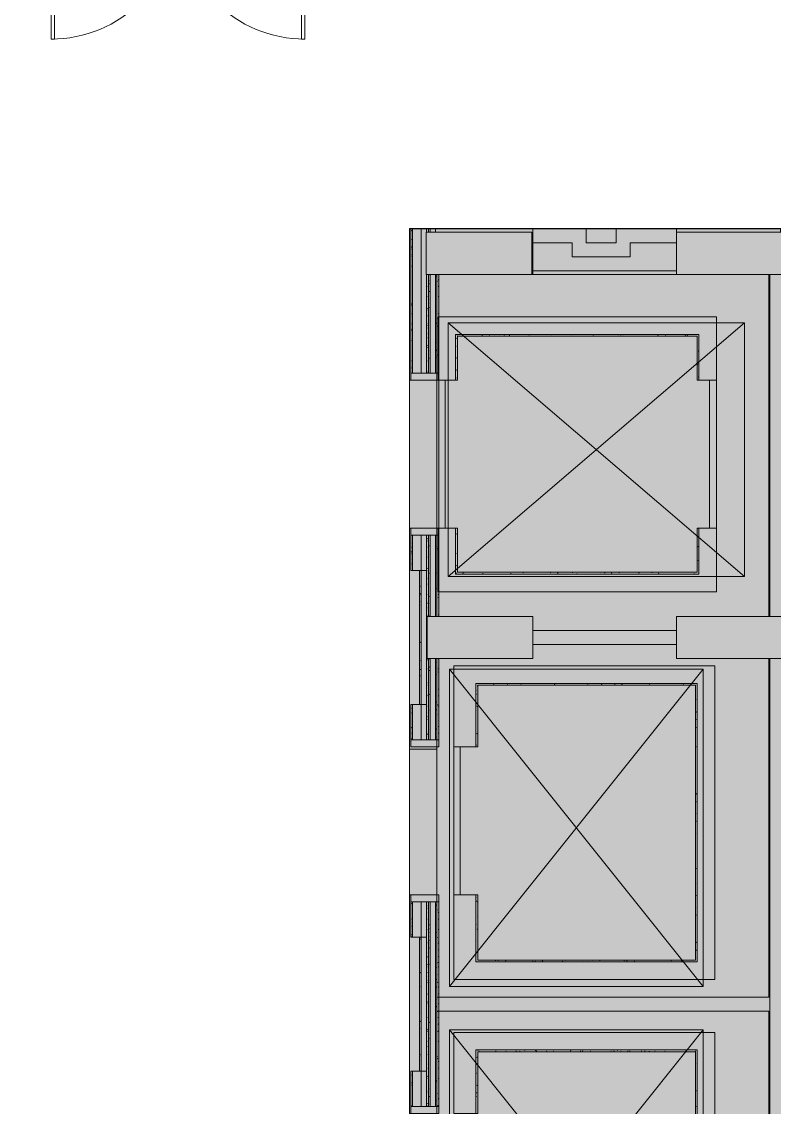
# Model space of a CAD drawing. Header units: inches. Extents: x 4757 to 6765, y 9919 to 10946.
# Drawn here: x 5616.1 to 5829.5, y 10120 to 10428 of the extents above; entities that cross this region are included whole.
import ezdxf

# ---------------------------------------------------------------- set-up
doc = ezdxf.new("R2010")
doc.units = ezdxf.units.IN
doc.header["$MEASUREMENT"] = 0
for name, color, linetype, lineweight in [('A-DETL', 90, 'Continuous', 9), ('A-DETL-GENF', 92, 'Continuous', 9), ('A-DETL-THIN', 151, 'Continuous', 9), ('A-DOOR', 31, 'Continuous', 13), ('A-FLOR-OTLN', 7, 'Continuous', 9), ('A-WALL-PATT', 111, 'Continuous', 13), ('I-WALL', 2, 'Continuous', 9), ('Propidex Polylines', 7, 'Continuous', 9), ('Rosslyn Plaza North_1777 North Kent St _W632_-09_dwg', 8, 'Continuous', 9), ('S-COLS', 7, 'Continuous', 9)]:
    doc.layers.add(name, color=color, linetype=linetype, lineweight=lineweight)

# ---------------------------------------------------------------- blocks, each defined once
blk = doc.blocks.new('Door - Glass Double - Full Rail - Long Pull-7114227-Level XX  POWER _ SIGNAL')
at = {"layer": 'A-DOOR', "lineweight": 20}
for p, q in [((-36, 37.26), (-35, 37.26)), ((-36, 1.75), (-36, 37.26)), ((-35, 37.26), (-35, 1.26)), ((35, 37.26), (35, 1.26)), ((36, 37.26), (35, 37.26)), ((36, 1.75), (36, 37.26)), ((-35, 1.26), (-36, 1.26)), ((35, 1.26), (36, 1.26))]:
    blk.add_line(p, q, dxfattribs=at)
at = {"layer": 'A-DOOR', "lineweight": 9}
for centre, start, end in [((-36, 1.26), 359.5, 90), ((36, 1.26), 90, 180.5)]:
    blk.add_arc(centre, 36, start, end, dxfattribs=at)
blk = doc.blocks.new('Rosslyn Plaza North_1777 North Kent St _W632_-09_dwg-6954577-Level XX  POWER _ SIGNAL')
at = {"lineweight": 9}
for p, q in [((5733.79, 10326.29), (5733.79, 10284.29)), ((5731.04, 10259.29), (5731.04, 10247.29)), ((5733.79, 10221.61), (5733.79, 10247.29))]:
    blk.add_line(p, q, dxfattribs=at)
at = {"lineweight": 9, "flags": 128}
for points in [[(5832.79, 10369.29), (5784.67, 10369.29), (5784.67, 10365.29), (5776.17, 10365.29), (5776.17, 10369.29), (5726.04, 10369.29), (5726.04, 10326.29), (5733.79, 10326.29), (5733.79, 10356.29), (5801.79, 10356.29), (5801.79, 10368.29), (5831.79, 10368.29), (5831.79, 10360.04), (5831.79, 10368.29), (5801.79, 10368.29), (5801.79, 10356.29), (5828.79, 10356.29)], [(5726.04, 10369.29), (5761.04, 10369.29), (5761.04, 10356.29)], [(5761.04, 10365.29), (5772.17, 10365.29), (5772.17, 10361.29), (5788.67, 10361.29), (5788.67, 10365.29), (5801.79, 10365.29), (5801.79, 10369.29), (5832.79, 10369.29), (5832.79, 10360.04)], [(5828.04, 10046.28), (5828.04, 10147.29), (5733.79, 10147.29), (5733.79, 10151.29), (5828.04, 10151.29), (5828.04, 10247.29), (5831.79, 10247.29), (5801.79, 10247.29), (5801.79, 10259.29), (5828.79, 10259.29), (5828.04, 10259.29), (5828.04, 10356.29), (5831.79, 10356.29), (5831.79, 10356.54)], [(5737.08, 10342.59), (5821.08, 10342.59), (5821.08, 10270.59), (5737.08, 10270.59), (5737.08, 10342.59), (5821.08, 10270.59), (5737.08, 10270.59), (5821.08, 10342.59)], [(5733.79, 10259.29), (5733.79, 10284.29), (5726.04, 10284.29), (5726.04, 10221.61), (5733.79, 10221.61), (5733.79, 10179.61)], [(5737.38, 10244.3), (5809.38, 10244.3), (5809.38, 10154.3), (5737.38, 10154.3), (5737.38, 10244.3), (5809.38, 10154.3), (5737.38, 10154.3), (5809.38, 10244.3)], [(5733.79, 10118.28), (5733.79, 10180.28), (5726.04, 10180.28), (5726.04, 10118.28), (5733.79, 10118.28), (5733.79, 10076.28), (5733.79, 10046.29)], [(5737.38, 10142), (5809.38, 10142), (5809.38, 10052), (5737.38, 10052), (5737.38, 10142), (5809.38, 10052), (5737.38, 10052), (5809.38, 10142)]]:
    blk.add_lwpolyline(points, dxfattribs=at)
for points in [[(5761.04, 10247.29), (5731.04, 10247.29), (5731.04, 10259.29), (5761.04, 10259.29)], [(5761.04, 10255.29), (5761.04, 10251.29), (5801.79, 10251.29), (5801.79, 10255.29)]]:
    blk.add_lwpolyline(points, close=True, dxfattribs=at)
at = {"layer": 'A-DETL', "color": 7}
for p, q in [((5736.17, 10326.29), (5736.17, 10284.29)), ((5811.17, 10326.29), (5811.17, 10284.29)), ((5813.17, 10284.29), (5813.17, 10326.29)), ((5738.67, 10180.28), (5738.67, 10222.28)), ((5740.42, 10222.28), (5740.42, 10180.28))]:
    blk.add_line(p, q, dxfattribs=at)
at = {"layer": 'A-DOOR', "color": 7, "lineweight": 9, "flags": 128}
for points in [[(5726.42, 10328.29), (5726.42, 10326.29), (5734.42, 10326.29), (5734.42, 10328.29)], [(5726.42, 10284.29), (5726.42, 10282.29), (5734.42, 10282.29), (5734.42, 10284.29)], [(5726.42, 10224.28), (5726.42, 10222.28), (5734.42, 10222.28), (5734.42, 10224.28)], [(5726.42, 10180.28), (5726.42, 10178.28), (5734.42, 10178.28), (5734.42, 10180.28)], [(5726.42, 10120.28), (5726.42, 10118.28), (5734.42, 10118.28), (5734.42, 10120.28)]]:
    blk.add_lwpolyline(points, close=True, dxfattribs=at)
at = {"layer": 'A-FLOR-OTLN'}
for p, q in [((5734.42, 10326.29), (5734.42, 10284.29)), ((5813.17, 10284.29), (5813.17, 10326.29)), ((5738.67, 10222.28), (5738.67, 10180.28))]:
    blk.add_line(p, q, dxfattribs=at)
at = {"layer": 'A-WALL-PATT', "color": 7, "lineweight": 9}
for p, q in [((5726.51, 10369.19), (5726.63, 10369.19)), ((5726.6, 10366.13), (5726.54, 10366.24)), ((5726.71, 10368.71), (5726.64, 10368.61)), ((5726.92, 10367.5), (5726.89, 10367.55)), ((5726.51, 10363.43), (5726.63, 10363.43)), ((5726.73, 10363.99), (5726.67, 10364.1)), ((5726.51, 10360.54), (5726.44, 10360.64)), ((5726.51, 10361.51), (5726.63, 10361.51)), ((5726.86, 10361.85), (5726.79, 10361.96)), ((5726.54, 10358.83), (5726.48, 10358.72)), ((5726.51, 10358.63), (5726.63, 10358.63)), ((5731.53, 10355.95), (5731.47, 10355.84)), ((5731.66, 10353.53), (5731.6, 10353.64)), ((5731.88, 10354.64), (5731.82, 10354.53)), ((5733.67, 10355.8), (5733.61, 10355.91)), ((5733.67, 10355.82), (5733.61, 10355.71)), ((5734.02, 10354.51), (5733.96, 10354.4)), ((5734.19, 10354.79), (5734.31, 10354.79)), ((5731.79, 10351.39), (5731.72, 10351.5)), ((5734.19, 10352.87), (5734.31, 10352.87)), ((5734.38, 10353.2), (5734.31, 10353.09)), ((5734.39, 10350.72), (5734.35, 10350.8)), ((5726.51, 10348.07), (5726.63, 10348.07)), ((5726.73, 10347.64), (5726.67, 10347.53)), ((5731.5, 10348.21), (5731.43, 10348.1)), ((5731.56, 10347.94), (5731.5, 10348.04)), ((5731.92, 10349.25), (5731.85, 10349.36)), ((5734.19, 10349.99), (5734.31, 10349.99)), ((5726.58, 10345.06), (5726.51, 10345.17)), ((5731.21, 10346.62), (5731.15, 10346.73)), ((5731.34, 10344.48), (5731.28, 10344.59)), ((5731.85, 10346.9), (5731.78, 10346.79)), ((5733.51, 10345.94), (5733.45, 10345.83)), ((5734.32, 10345.09), (5734.25, 10345.2)), ((5726.51, 10342.31), (5726.63, 10342.31)), ((5731.11, 10341.78), (5731.05, 10341.67)), ((5733.73, 10342.49), (5733.67, 10342.38)), ((5733.96, 10343.78), (5733.9, 10343.89)), ((5734.09, 10341.64), (5734.03, 10341.75)), ((5734.19, 10344.23), (5734.31, 10344.23)), ((5734.19, 10342.31), (5734.31, 10342.31)), ((5726.51, 10340.39), (5726.63, 10340.39)), ((5726.83, 10340.77), (5726.77, 10340.88)), ((5731.12, 10341.03), (5731.06, 10341.14)), ((5731.33, 10338.33), (5731.27, 10338.22)), ((5733.87, 10338.18), (5733.81, 10338.29)), ((5734.22, 10339.49), (5734.16, 10339.6)), ((5734.19, 10339.43), (5734.31, 10339.43)), ((5734.4, 10339.81), (5734.37, 10339.75)), ((5739.47, 10338.09), (5739.4, 10338.2)), ((5739.55, 10339.13), (5739.49, 10339.02)), ((5746.73, 10338.95), (5746.66, 10339.06)), ((5748.87, 10339.08), (5748.81, 10339.19)), ((5750.15, 10338.79), (5750.12, 10338.84)), ((5751.58, 10338.84), (5751.55, 10338.79)), ((5752.89, 10339.19), (5752.83, 10339.08)), ((5754.47, 10338.99), (5754.4, 10339.1)), ((5759.32, 10338.8), (5759.31, 10338.79)), ((5760.06, 10338.89), (5760, 10339)), ((5764.03, 10339.29), (5764.02, 10339.27)), ((5766.23, 10339.25), (5766.16, 10339.14)), ((5772.09, 10339.19), (5772.03, 10339.29)), ((5778.25, 10338.96), (5778.19, 10338.84)), ((5779.55, 10339.29), (5779.5, 10339.2)), ((5785.43, 10339.12), (5785.36, 10339.24)), ((5785.99, 10338.92), (5785.93, 10338.81)), ((5786.73, 10338.79), (5786.67, 10338.88)), ((5788.13, 10338.79), (5788.13, 10338.79)), ((5792.85, 10339.29), (5792.84, 10339.26)), ((5796.62, 10338.94), (5796.56, 10339.05)), ((5798.76, 10339.07), (5798.7, 10339.18)), ((5800.03, 10338.79), (5800.01, 10338.82)), ((5804.36, 10338.97), (5804.3, 10339.08)), ((5804.92, 10339.07), (5804.86, 10338.96)), ((5726.44, 10335.61), (5726.42, 10335.58)), ((5726.51, 10337.51), (5726.63, 10337.51)), ((5731.02, 10335.43), (5730.96, 10335.54)), ((5731.2, 10336.19), (5731.14, 10336.08)), ((5733.52, 10336.87), (5733.46, 10336.98)), ((5739.6, 10335.94), (5739.53, 10336.05)), ((5808.11, 10337.51), (5808.17, 10337.51)), ((5731.56, 10334.88), (5731.49, 10334.77)), ((5731.63, 10332.46), (5731.57, 10332.57)), ((5733.65, 10334.73), (5733.58, 10334.84)), ((5733.7, 10334.75), (5733.64, 10334.64)), ((5733.78, 10332.58), (5733.71, 10332.69)), ((5734.05, 10333.44), (5733.99, 10333.33)), ((5734.19, 10333.67), (5734.31, 10333.67)), ((5739.37, 10332.49), (5739.31, 10332.6)), ((5739.67, 10333.9), (5739.66, 10333.91)), ((5808.07, 10334.46), (5808.01, 10334.57)), ((5808.11, 10333.67), (5808.17, 10333.67)), ((5726.51, 10331.75), (5726.63, 10331.75)), ((5726.51, 10329.83), (5726.63, 10329.83)), ((5733.42, 10331.27), (5733.42, 10331.28)), ((5734.19, 10331.75), (5734.31, 10331.75)), ((5734.27, 10329.98), (5734.21, 10329.87)), ((5734.38, 10329.61), (5734.32, 10329.72)), ((5739.39, 10329.25), (5739.33, 10329.13)), ((5807.86, 10330.73), (5807.8, 10330.62)), ((5808.11, 10329.83), (5808.17, 10329.83)), ((5731.17, 10328.45), (5731.11, 10328.34)), ((5734.19, 10328.87), (5734.31, 10328.87)), ((5739.26, 10327.1), (5739.2, 10326.99)), ((5739.28, 10326.89), (5739.22, 10327)), ((5808.09, 10327.27), (5808.02, 10327.16)), ((5808.11, 10326.95), (5808.17, 10326.95)), ((5739.66, 10283.64), (5739.6, 10283.53)), ((5807.7, 10283.26), (5807.67, 10283.32)), ((5726.55, 10280.12), (5726.49, 10280.01)), ((5731.27, 10281.25), (5731.2, 10281.36)), ((5731.31, 10280.7), (5731.25, 10280.59)), ((5733.46, 10280.57), (5733.42, 10280.5)), ((5734.19, 10280.87), (5734.31, 10280.87)), ((5739.36, 10282.6), (5739.29, 10282.71)), ((5808.11, 10280.87), (5808.17, 10280.87)), ((5726.51, 10278.95), (5726.63, 10278.95)), ((5726.51, 10277.03), (5726.63, 10277.03)), ((5726.76, 10277.54), (5726.69, 10277.65)), ((5731.52, 10276.97), (5731.46, 10277.08)), ((5731.67, 10279.39), (5731.6, 10279.28)), ((5733.81, 10279.26), (5733.75, 10279.15)), ((5734.02, 10278.41), (5733.95, 10278.52)), ((5734.16, 10277.95), (5734.1, 10277.84)), ((5734.19, 10278.95), (5734.31, 10278.95)), ((5739.28, 10277.21), (5739.21, 10277.1)), ((5807.96, 10278.97), (5807.9, 10279.08)), ((5808.11, 10277.03), (5808.17, 10277.03)), ((5726.51, 10274.15), (5726.63, 10274.15)), ((5726.89, 10275.4), (5726.82, 10275.51)), ((5734.19, 10276.07), (5734.31, 10276.07)), ((5734.27, 10274.12), (5734.21, 10274.23)), ((5734.38, 10274.49), (5734.32, 10274.38)), ((5739.5, 10273.76), (5739.44, 10273.65)), ((5807.97, 10275.24), (5807.91, 10275.13)), ((5808.11, 10274.15), (5808.17, 10274.15)), ((5726.51, 10272.38), (5726.46, 10272.29)), ((5731.28, 10272.96), (5731.22, 10272.85)), ((5731.63, 10271.65), (5731.57, 10271.54)), ((5733.57, 10271.5), (5733.51, 10271.61)), ((5739.37, 10271.61), (5739.31, 10271.5)), ((5739.52, 10272.72), (5739.46, 10272.83)), ((5741.31, 10271.53), (5741.25, 10271.64)), ((5741.51, 10271.48), (5741.45, 10271.37)), ((5746.91, 10271.44), (5746.84, 10271.55)), ((5750.32, 10271.29), (5750.3, 10271.33)), ((5754.85, 10271.54), (5754.79, 10271.43)), ((5756.1, 10271.79), (5756.1, 10271.79)), ((5758.3, 10271.77), (5758.24, 10271.66)), ((5758.93, 10271.73), (5758.9, 10271.79)), ((5766.04, 10271.73), (5765.98, 10271.62)), ((5768.19, 10271.6), (5768.12, 10271.49)), ((5772.27, 10271.67), (5772.21, 10271.78)), ((5773.58, 10271.32), (5773.52, 10271.43)), ((5780.21, 10271.31), (5780.2, 10271.29)), ((5781.52, 10271.66), (5781.46, 10271.55)), ((5783.46, 10271.48), (5783.4, 10271.59)), ((5784.92, 10271.79), (5784.91, 10271.78)), ((5785.61, 10271.61), (5785.54, 10271.72)), ((5786.9, 10271.29), (5786.85, 10271.37)), ((5791.2, 10271.52), (5791.14, 10271.63)), ((5792.68, 10271.79), (5792.65, 10271.74)), ((5794.86, 10271.72), (5794.8, 10271.61)), ((5796.8, 10271.42), (5796.74, 10271.53)), ((5800.2, 10271.29), (5800.19, 10271.31)), ((5806.89, 10271.43), (5806.82, 10271.32)), ((5808.17, 10271.73), (5808.13, 10271.67)), ((5729.06, 10267.79), (5729, 10267.9)), ((5729.42, 10269.1), (5729.35, 10269.21)), ((5729.39, 10270.31), (5729.42, 10270.31)), ((5731.08, 10270.06), (5731.01, 10270.17)), ((5731.92, 10270.23), (5731.92, 10270.23)), ((5733.83, 10267.21), (5733.77, 10267.32)), ((5734.19, 10270.31), (5734.31, 10270.31)), ((5734.19, 10268.39), (5734.31, 10268.39)), ((5729.1, 10265.35), (5729.04, 10265.24)), ((5729.19, 10265.64), (5729.13, 10265.75)), ((5729.39, 10266.47), (5729.42, 10266.47)), ((5731.81, 10264.94), (5731.75, 10265.05)), ((5733.52, 10267.23), (5733.45, 10267.12)), ((5734.22, 10264.61), (5734.16, 10264.5)), ((5734.19, 10265.51), (5734.31, 10265.51)), ((5728.97, 10262.19), (5728.92, 10262.28)), ((5729.32, 10263.5), (5729.26, 10263.61)), ((5729.42, 10263.98), (5729.39, 10263.93)), ((5729.39, 10262.63), (5729.42, 10262.63)), ((5731.12, 10263.08), (5731.05, 10262.97)), ((5731.92, 10262.84), (5731.88, 10262.91)), ((5729.39, 10259.75), (5729.42, 10259.75)), ((5730.99, 10260.93), (5730.92, 10260.82)), ((5731.34, 10259.62), (5731.28, 10259.51)), ((5731.72, 10259.34), (5731.66, 10259.45)), ((5733.48, 10259.49), (5733.42, 10259.39)), ((5734.19, 10259.75), (5734.31, 10259.75)), ((5728.94, 10255.46), (5728.92, 10255.43)), ((5729.39, 10255.91), (5729.42, 10255.91)), ((5729.16, 10252.01), (5729.1, 10251.9)), ((5729.39, 10252.07), (5729.42, 10252.07)), ((5730.95, 10253.19), (5730.92, 10253.13)), ((5729.39, 10249.19), (5729.42, 10249.19)), ((5730.92, 10251.12), (5730.92, 10251.13)), ((5731.04, 10249), (5730.99, 10249.09)), ((5729.04, 10246.71), (5728.97, 10246.82)), ((5731.18, 10246.84), (5731.12, 10246.95)), ((5731.88, 10247.12), (5731.82, 10247.01)), ((5733.8, 10246.14), (5733.74, 10246.25)), ((5734.19, 10247.27), (5734.31, 10247.27)), ((5729.13, 10244.27), (5729.06, 10244.16)), ((5729.39, 10245.35), (5729.42, 10245.35)), ((5729.42, 10242.86), (5729.42, 10242.85)), ((5731.75, 10244.97), (5731.69, 10244.86)), ((5731.79, 10243.87), (5731.73, 10243.98)), ((5733.58, 10242.68), (5733.52, 10242.79)), ((5733.89, 10244.85), (5733.83, 10244.74)), ((5733.93, 10243.99), (5733.87, 10244.1)), ((5734.25, 10243.53), (5734.18, 10243.42)), ((5734.19, 10244.39), (5734.31, 10244.39)), ((5729.3, 10242.42), (5729.23, 10242.54)), ((5729.39, 10241.51), (5729.42, 10241.51)), ((5731.01, 10239.86), (5730.95, 10239.75)), ((5745.38, 10239.52), (5745.32, 10239.63)), ((5749.95, 10240.01), (5749.88, 10239.9)), ((5751.21, 10240.28), (5751.19, 10240.25)), ((5753.95, 10240.03), (5753.89, 10240.14)), ((5757.69, 10239.98), (5757.62, 10239.87)), ((5759.83, 10239.85), (5759.79, 10239.78)), ((5763.84, 10240.2), (5763.79, 10240.28)), ((5767.29, 10239.97), (5767.23, 10240.08)), ((5767.57, 10239.81), (5767.55, 10239.78)), ((5771.58, 10240.23), (5771.55, 10240.28)), ((5776.62, 10240.13), (5776.56, 10240.02)), ((5777.17, 10240.14), (5777.11, 10240.25)), ((5778.48, 10239.79), (5778.42, 10239.9)), ((5780.63, 10239.92), (5780.56, 10240.03)), ((5784.36, 10240.1), (5784.3, 10239.99)), ((5786.22, 10239.82), (5786.16, 10239.93)), ((5786.5, 10239.97), (5786.44, 10239.86)), ((5791.79, 10239.78), (5791.76, 10239.84)), ((5794.24, 10239.93), (5794.18, 10239.82)), ((5796.39, 10239.8), (5796.37, 10239.78)), ((5803.29, 10240.25), (5803.23, 10240.14)), ((5803.85, 10240.02), (5803.78, 10240.13)), ((5729.39, 10238.63), (5729.42, 10238.63)), ((5731.34, 10236.96), (5731.28, 10237.07)), ((5731.72, 10237.23), (5731.65, 10237.12)), ((5733.49, 10237.09), (5733.42, 10237.2)), ((5733.51, 10238.42), (5733.44, 10238.31)), ((5734.19, 10238.63), (5734.31, 10238.63)), ((5734.19, 10236.71), (5734.31, 10236.71)), ((5745.03, 10238.21), (5744.97, 10238.32)), ((5745.05, 10237.29), (5744.99, 10237.18)), ((5729.39, 10234.79), (5729.42, 10234.79)), ((5733.73, 10234.96), (5733.67, 10234.85)), ((5734.1, 10234.11), (5734.03, 10234.22)), ((5734.19, 10233.83), (5734.31, 10233.83)), ((5744.92, 10235.15), (5744.92, 10235.14)), ((5745.28, 10233.84), (5745.21, 10233.73)), ((5807.17, 10235.75), (5807.27, 10235.75)), ((5807.17, 10233.83), (5807.27, 10233.83)), ((5807.32, 10235.71), (5807.26, 10235.6)), ((5726.51, 10231.91), (5726.63, 10231.91)), ((5726.84, 10233.25), (5726.77, 10233.36)), ((5726.92, 10231.18), (5726.9, 10231.21)), ((5730.98, 10232.12), (5730.92, 10232.01)), ((5731.33, 10230.81), (5731.27, 10230.7)), ((5731.6, 10232.67), (5731.54, 10232.78)), ((5733.6, 10232.82), (5733.54, 10232.71)), ((5733.95, 10231.51), (5733.89, 10231.4)), ((5744.94, 10232.61), (5744.92, 10232.65)), ((5807.17, 10230.95), (5807.27, 10230.95)), ((5807.34, 10232.06), (5807.27, 10232.17)), ((5807.54, 10232.25), (5807.48, 10232.14)), ((5726.44, 10228.09), (5726.42, 10228.06)), ((5726.74, 10227.65), (5726.68, 10227.76)), ((5731.55, 10227.35), (5731.49, 10227.24)), ((5733.65, 10227.2), (5733.59, 10227.31)), ((5734.19, 10228.07), (5734.31, 10228.07)), ((5734.35, 10229.83), (5734.29, 10229.94)), ((5807.42, 10230.11), (5807.35, 10230)), ((5807.59, 10227.77), (5807.53, 10227.88)), ((5726.47, 10224.28), (5726.46, 10224.3)), ((5726.51, 10226.15), (5726.63, 10226.15)), ((5726.66, 10224.63), (5726.6, 10224.53)), ((5731.16, 10225.76), (5731.09, 10225.87)), ((5733.57, 10225.08), (5733.5, 10224.97)), ((5734.19, 10226.15), (5734.31, 10226.15)), ((5745.24, 10226.1), (5745.18, 10225.99)), ((5807.17, 10225.19), (5807.27, 10225.19)), ((5745.1, 10222.73), (5745.04, 10222.84)), ((5807.17, 10223.27), (5807.27, 10223.27)), ((5807.38, 10222.37), (5807.32, 10222.26)), ((5807.17, 10220.39), (5807.27, 10220.39)), ((5807.17, 10214.63), (5807.27, 10214.63)), ((5807.17, 10212.71), (5807.27, 10212.71)), ((5807.22, 10212.49), (5807.17, 10212.4)), ((5807.17, 10209.83), (5807.27, 10209.83)), ((5807.44, 10209.03), (5807.38, 10208.92)), ((5807.44, 10208.84), (5807.38, 10208.95)), ((5807.57, 10206.69), (5807.5, 10206.8)), ((5807.17, 10204.07), (5807.27, 10204.07)), ((5807.34, 10203.24), (5807.28, 10203.35)), ((5807.67, 10204.6), (5807.63, 10204.66)), ((5807.17, 10202.15), (5807.27, 10202.15)), ((5807.41, 10201.29), (5807.34, 10201.18)), ((5807.17, 10199.27), (5807.27, 10199.27)), ((5807.25, 10197.64), (5807.19, 10197.75)), ((5807.17, 10193.51), (5807.27, 10193.51)), ((5807.17, 10191.59), (5807.27, 10191.59)), ((5807.17, 10188.71), (5807.27, 10188.71)), ((5807.41, 10187.76), (5807.35, 10187.87)), ((5807.17, 10182.95), (5807.27, 10182.95)), ((5807.67, 10183.48), (5807.61, 10183.58)), ((5745.03, 10179.66), (5744.97, 10179.55)), ((5745.18, 10178.43), (5745.12, 10178.54)), ((5745.39, 10178.35), (5745.32, 10178.24)), ((5807.17, 10181.03), (5807.27, 10181.03)), ((5807.17, 10178.15), (5807.27, 10178.15)), ((5807.43, 10180.22), (5807.37, 10180.11)), ((5726.73, 10177.76), (5726.66, 10177.87)), ((5731.09, 10176.63), (5731.03, 10176.52)), ((5731.92, 10176.44), (5731.91, 10176.46)), ((5733.71, 10177.33), (5733.65, 10177.22)), ((5734.06, 10176.02), (5734, 10175.91)), ((5734.19, 10175.27), (5734.31, 10175.27)), ((5807.23, 10176.57), (5807.17, 10176.67)), ((5807.65, 10176.76), (5807.59, 10176.65)), ((5726.55, 10172.6), (5726.48, 10172.49)), ((5726.51, 10173.35), (5726.63, 10173.35)), ((5731.66, 10171.86), (5731.6, 10171.75)), ((5734.19, 10173.35), (5734.31, 10173.35)), ((5745, 10171.92), (5744.94, 10171.81)), ((5745.42, 10174.18), (5745.37, 10174.26)), ((5807.17, 10172.39), (5807.27, 10172.39)), ((5807.53, 10174.62), (5807.46, 10174.51)), ((5726.51, 10171.43), (5726.63, 10171.43)), ((5726.77, 10169.15), (5726.71, 10169.04)), ((5731.53, 10169.44), (5731.46, 10169.55)), ((5731.53, 10169.72), (5731.47, 10169.61)), ((5731.88, 10170.75), (5731.81, 10170.86)), ((5733.54, 10171.71), (5733.48, 10171.82)), ((5733.68, 10169.59), (5733.61, 10169.48)), ((5734.19, 10170.47), (5734.31, 10170.47)), ((5745.35, 10170.61), (5745.29, 10170.5)), ((5807.17, 10170.47), (5807.27, 10170.47)), ((5726.51, 10168.55), (5726.63, 10168.55)), ((5729.03, 10168), (5728.97, 10168.11)), ((5729.26, 10167.71), (5729.2, 10167.6)), ((5729.39, 10167.59), (5729.42, 10167.59)), ((5731.65, 10167.3), (5731.59, 10167.41)), ((5731.89, 10168.41), (5731.82, 10168.3)), ((5734.03, 10168.28), (5733.97, 10168.17)), ((5734.28, 10166.6), (5734.21, 10166.71)), ((5734.38, 10166.97), (5734.32, 10166.86)), ((5744.99, 10167.24), (5744.93, 10167.35)), ((5807.17, 10167.59), (5807.27, 10167.59)), ((5807.49, 10166.88), (5807.43, 10166.77)), ((5729.39, 10164.71), (5729.42, 10164.71)), ((5731.08, 10162.53), (5731.02, 10162.64)), ((5731.78, 10165.16), (5731.72, 10165.27)), ((5734.19, 10164.71), (5734.31, 10164.71)), ((5734.19, 10162.79), (5734.31, 10162.79)), ((5734.41, 10164.45), (5734.34, 10164.56)), ((5807.52, 10164.54), (5807.45, 10164.65)), ((5729.36, 10162.11), (5729.29, 10162)), ((5729.39, 10160.87), (5729.42, 10160.87)), ((5731.21, 10160.39), (5731.15, 10160.5)), ((5731.5, 10161.98), (5731.44, 10161.87)), ((5731.85, 10160.67), (5731.79, 10160.56)), ((5733.51, 10159.71), (5733.45, 10159.6)), ((5733.83, 10159.69), (5733.77, 10159.8)), ((5734.18, 10161), (5734.12, 10161.11)), ((5734.19, 10159.91), (5734.31, 10159.91)), ((5734.42, 10161.28), (5734.41, 10161.26)), ((5747.04, 10161.77), (5747.03, 10161.78)), ((5749.95, 10161.3), (5749.94, 10161.28)), ((5750.49, 10161.55), (5750.43, 10161.66)), ((5751.27, 10161.65), (5751.2, 10161.54)), ((5751.75, 10161.28), (5751.74, 10161.31)), ((5753.41, 10161.53), (5753.34, 10161.42)), ((5760.38, 10161.71), (5760.33, 10161.78)), ((5761.15, 10161.49), (5761.08, 10161.38)), ((5761.69, 10161.36), (5761.62, 10161.47)), ((5763.29, 10161.36), (5763.25, 10161.28)), ((5763.83, 10161.49), (5763.77, 10161.6)), ((5769.43, 10161.4), (5769.36, 10161.5)), ((5770.19, 10161.78), (5770.14, 10161.7)), ((5775.02, 10161.3), (5774.96, 10161.41)), ((5776.63, 10161.42), (5776.56, 10161.31)), ((5777.94, 10161.77), (5777.88, 10161.66)), ((5780.08, 10161.64), (5780.02, 10161.54)), ((5787.05, 10161.59), (5786.99, 10161.7)), ((5787.82, 10161.61), (5787.76, 10161.5)), ((5789.96, 10161.48), (5789.9, 10161.37)), ((5796.93, 10161.76), (5796.92, 10161.78)), ((5800.39, 10161.53), (5800.32, 10161.64)), ((5801.64, 10161.28), (5801.63, 10161.29)), ((5803.3, 10161.54), (5803.24, 10161.43)), ((5804.55, 10161.78), (5804.55, 10161.78)), ((5806.75, 10161.76), (5806.69, 10161.65)), ((5807.17, 10161.83), (5807.27, 10161.83)), ((5807.65, 10162.4), (5807.58, 10162.51)), ((5729.19, 10158.12), (5729.13, 10158.23)), ((5729.39, 10157.03), (5729.42, 10157.03)), ((5730.99, 10156.94), (5730.92, 10157.05)), ((5731.34, 10158.25), (5731.27, 10158.36)), ((5733.96, 10157.55), (5733.9, 10157.66)), ((5729.32, 10154.37), (5729.26, 10154.26)), ((5729.39, 10154.15), (5729.42, 10154.15)), ((5729.42, 10153.89), (5729.39, 10153.94)), ((5731.11, 10155.55), (5731.05, 10155.44)), ((5731.92, 10155.32), (5731.88, 10155.38)), ((5733.74, 10156.25), (5733.67, 10156.14)), ((5733.74, 10154.09), (5733.67, 10154.2)), ((5734.09, 10155.4), (5734.03, 10155.51)), ((5734.19, 10154.15), (5734.31, 10154.15)), ((5734.42, 10153.6), (5734.38, 10153.52)), ((5729.39, 10150.31), (5729.42, 10150.31)), ((5731.34, 10152.1), (5731.27, 10151.99)), ((5733.51, 10150.64), (5733.45, 10150.75)), ((5734.19, 10152.23), (5734.31, 10152.23)), ((5728.94, 10147.94), (5728.92, 10147.91)), ((5731.21, 10149.96), (5731.15, 10149.84)), ((5731.5, 10148.37), (5731.44, 10148.48)), ((5731.56, 10148.64), (5731.5, 10148.53)), ((5733.64, 10148.5), (5733.58, 10148.6)), ((5733.7, 10148.51), (5733.64, 10148.41)), ((5734.19, 10149.35), (5734.31, 10149.35)), ((5729.01, 10146.93), (5728.94, 10147.04)), ((5729.16, 10144.49), (5729.1, 10144.38)), ((5729.39, 10146.47), (5729.42, 10146.47)), ((5731.76, 10144.08), (5731.69, 10144.19)), ((5734.05, 10147.2), (5733.99, 10147.09)), ((5734.25, 10145.52), (5734.19, 10145.63)), ((5729.03, 10142.34), (5728.97, 10142.23)), ((5729.39, 10143.59), (5729.42, 10143.59)), ((5731.05, 10141.46), (5730.99, 10141.57)), ((5731.17, 10142.22), (5731.11, 10142.11)), ((5734.15, 10141.61), (5734.08, 10141.5)), ((5734.19, 10143.59), (5734.31, 10143.59)), ((5734.19, 10141.67), (5734.31, 10141.67)), ((5734.28, 10143.75), (5734.21, 10143.64)), ((5729.38, 10141.03), (5729.32, 10140.92)), ((5729.39, 10139.75), (5729.42, 10139.75)), ((5731.53, 10140.9), (5731.46, 10140.79)), ((5731.88, 10139.59), (5731.81, 10139.48)), ((5733.81, 10138.61), (5733.74, 10138.72)), ((5734.19, 10138.79), (5734.31, 10138.79)), ((5729.3, 10134.9), (5729.23, 10135.01)), ((5729.39, 10135.91), (5729.42, 10135.91)), ((5731.31, 10137.17), (5731.25, 10137.28)), ((5745.44, 10136.2), (5745.37, 10136.09)), ((5745.71, 10135.91), (5745.83, 10135.91)), ((5749.85, 10135.78), (5749.83, 10135.82)), ((5750.51, 10135.91), (5750.63, 10135.91)), ((5753.39, 10135.91), (5753.51, 10135.91)), ((5756.27, 10135.91), (5756.4, 10135.91)), ((5757.46, 10135.91), (5757.4, 10135.8)), ((5758.77, 10136.26), (5758.71, 10136.15)), ((5761.92, 10136), (5761.86, 10136.11)), ((5762.03, 10135.91), (5762.15, 10135.91)), ((5764.91, 10135.91), (5765.03, 10135.91)), ((5765.2, 10135.87), (5765.15, 10135.78)), ((5766.83, 10135.91), (5766.95, 10135.91)), ((5771.63, 10135.91), (5771.75, 10135.91)), ((5771.8, 10136.16), (5771.74, 10136.27)), ((5772.09, 10136.28), (5772.05, 10136.21)), ((5774.51, 10135.91), (5774.63, 10135.91)), ((5775.26, 10135.94), (5775.19, 10136.05)), ((5777.39, 10135.91), (5777.51, 10135.91)), ((5779.54, 10136.2), (5779.49, 10136.28)), ((5783.15, 10135.91), (5783.27, 10135.91)), ((5784.13, 10136.03), (5784.07, 10135.92)), ((5785.14, 10136.1), (5785.08, 10136.21)), ((5785.39, 10136.28), (5785.38, 10136.27)), ((5786.03, 10135.91), (5786.15, 10135.91)), ((5786.43, 10135.78), (5786.39, 10135.86)), ((5787.95, 10135.91), (5788.07, 10135.91)), ((5788.59, 10135.88), (5788.53, 10135.99)), ((5791.87, 10135.99), (5791.81, 10135.88)), ((5792.75, 10135.91), (5792.88, 10135.91)), ((5794.02, 10135.86), (5793.97, 10135.78)), ((5794.19, 10135.79), (5794.13, 10135.9)), ((5795.63, 10135.91), (5795.75, 10135.91)), ((5798.51, 10135.91), (5798.63, 10135.91)), ((5799.74, 10135.78), (5799.72, 10135.8)), ((5801.76, 10135.83), (5801.73, 10135.78)), ((5804.27, 10135.91), (5804.4, 10135.91)), ((5807.15, 10135.91), (5807.27, 10135.91)), ((5729, 10134.6), (5728.93, 10134.49)), ((5729.35, 10133.29), (5729.28, 10133.18)), ((5729.42, 10132.77), (5729.36, 10132.87)), ((5729.39, 10133.03), (5729.42, 10133.03)), ((5731.01, 10132.33), (5730.95, 10132.22)), ((5731.92, 10133.91), (5731.91, 10133.89)), ((5734.06, 10134.33), (5734, 10134.44)), ((5734.11, 10133.87), (5734.05, 10133.76)), ((5734.19, 10133.03), (5734.31, 10133.03)), ((5734.42, 10132.48), (5734.4, 10132.45)), ((5745.26, 10134.14), (5745.19, 10134.25)), ((5807.23, 10133.78), (5807.17, 10133.68)), ((5807.3, 10132.27), (5807.24, 10132.38)), ((5726.51, 10129.19), (5726.63, 10129.19)), ((5731.23, 10128.88), (5731.17, 10128.77)), ((5734.19, 10131.11), (5734.31, 10131.11)), ((5745.05, 10129.77), (5744.99, 10129.66)), ((5807.17, 10130.15), (5807.27, 10130.15)), ((5726.51, 10126.31), (5726.63, 10126.31)), ((5726.82, 10126.99), (5726.76, 10126.88)), ((5731.92, 10126.22), (5731.87, 10126.15)), ((5731.92, 10126.52), (5731.89, 10126.57)), ((5733.62, 10127.42), (5733.55, 10127.53)), ((5733.73, 10127.44), (5733.66, 10127.33)), ((5734.19, 10128.23), (5734.31, 10128.23)), ((5745.27, 10126.32), (5745.21, 10126.21)), ((5807.17, 10128.23), (5807.27, 10128.23)), ((5807.19, 10126.04), (5807.17, 10126)), ((5726.92, 10123.66), (5726.9, 10123.69)), ((5731.6, 10125.15), (5731.54, 10125.26)), ((5731.73, 10123), (5731.67, 10123.11)), ((5733.95, 10123.98), (5733.89, 10123.88)), ((5745.07, 10122.94), (5745.01, 10123.05)), ((5745.14, 10124.17), (5745.08, 10124.06)), ((5807.17, 10125.35), (5807.27, 10125.35)), ((5807.54, 10124.73), (5807.48, 10124.62)), ((5726.43, 10120.56), (5726.42, 10120.54)), ((5726.51, 10120.55), (5726.63, 10120.55)), ((5731.2, 10121.14), (5731.14, 10121.03)), ((5731.86, 10120.86), (5731.8, 10120.97)), ((5733.82, 10121.84), (5733.76, 10121.73)), ((5734.17, 10120.53), (5734.11, 10120.42)), ((5734.19, 10122.47), (5734.31, 10122.47)), ((5734.19, 10120.55), (5734.31, 10120.55)), ((5734.35, 10122.3), (5734.29, 10122.41)), ((5807.6, 10120.25), (5807.53, 10120.36))]:
    blk.add_line(p, q, dxfattribs=at)
at = {"layer": 'A-WALL-PATT', "color": 7, "lineweight": 9, "flags": 128}
for points in [[(5731.31, 10352.87), (5731.42, 10352.87), (5731.44, 10352.87)], [(5731.31, 10349.99), (5731.42, 10349.99), (5731.44, 10349.99)], [(5731.31, 10346.15), (5731.42, 10346.15), (5731.44, 10346.15)], [(5731.31, 10342.31), (5731.42, 10342.31), (5731.44, 10342.31)], [(5731.47, 10342.34), (5731.42, 10342.43), (5731.41, 10342.45)], [(5731.31, 10339.43), (5731.42, 10339.43), (5731.44, 10339.43)], [(5731.31, 10335.59), (5731.42, 10335.59), (5731.44, 10335.59)], [(5731.31, 10331.75), (5731.42, 10331.75), (5731.44, 10331.75)], [(5731.31, 10328.87), (5731.42, 10328.87), (5731.44, 10328.87)], [(5731.31, 10278.95), (5731.42, 10278.95), (5731.44, 10278.95)], [(5731.31, 10276.07), (5731.42, 10276.07), (5731.44, 10276.07)], [(5731.31, 10272.23), (5731.42, 10272.23), (5731.44, 10272.23)], [(5734.25, 10272.35), (5734.22, 10272.29), (5734.19, 10272.24)], [(5731.31, 10268.39), (5731.42, 10268.39), (5731.44, 10268.39)], [(5731.31, 10265.51), (5731.42, 10265.51), (5731.44, 10265.51)], [(5731.31, 10261.67), (5731.42, 10261.67), (5731.44, 10261.67)], [(5731.31, 10247.27), (5731.42, 10247.27), (5731.44, 10247.27)], [(5731.31, 10244.39), (5731.42, 10244.39), (5731.44, 10244.39)], [(5731.31, 10240.55), (5731.42, 10240.55), (5731.44, 10240.55)], [(5731.31, 10236.71), (5731.42, 10236.71), (5731.44, 10236.71)], [(5731.31, 10233.83), (5731.42, 10233.83), (5731.44, 10233.83)], [(5731.31, 10229.99), (5731.42, 10229.99), (5731.44, 10229.99)], [(5731.31, 10226.15), (5731.42, 10226.15), (5731.44, 10226.15)], [(5731.42, 10225.21), (5731.42, 10225.2), (5731.36, 10225.1)], [(5731.31, 10177.19), (5731.42, 10177.19), (5731.44, 10177.19)], [(5731.44, 10175.32), (5731.42, 10175.28), (5731.38, 10175.21)], [(5731.31, 10173.35), (5731.42, 10173.35), (5731.44, 10173.35)], [(5731.31, 10170.47), (5731.42, 10170.47), (5731.44, 10170.47)], [(5731.31, 10166.63), (5731.42, 10166.63), (5731.44, 10166.63)], [(5731.31, 10162.79), (5731.42, 10162.79), (5731.44, 10162.79)], [(5731.43, 10163.85), (5731.42, 10163.87), (5731.37, 10163.96)], [(5731.31, 10159.91), (5731.42, 10159.91), (5731.44, 10159.91)], [(5731.31, 10156.07), (5731.42, 10156.07), (5731.44, 10156.07)], [(5731.31, 10152.23), (5731.42, 10152.23), (5731.44, 10152.23)], [(5731.31, 10149.35), (5731.42, 10149.35), (5731.44, 10149.35)], [(5731.31, 10145.51), (5731.42, 10145.51), (5731.44, 10145.51)], [(5731.31, 10141.67), (5731.42, 10141.67), (5731.44, 10141.67)], [(5731.31, 10138.79), (5731.42, 10138.79), (5731.44, 10138.79)], [(5731.31, 10134.95), (5731.42, 10134.95), (5731.44, 10134.95)], [(5731.31, 10131.11), (5731.42, 10131.11), (5731.44, 10131.11)], [(5731.31, 10128.23), (5731.42, 10128.23), (5731.44, 10128.23)], [(5731.31, 10124.39), (5731.42, 10124.39), (5731.44, 10124.39)], [(5731.31, 10120.55), (5731.42, 10120.55), (5731.44, 10120.55)]]:
    blk.add_lwpolyline(points, dxfattribs=at)
at = {"layer": 'I-WALL', "color": 7}
for p, q in [((5726.92, 10369.29), (5726.92, 10328.29)), ((5729.42, 10369.29), (5729.42, 10328.29)), ((5730.92, 10369.29), (5730.92, 10368.29)), ((5731.42, 10369.29), (5731.42, 10368.29)), ((5731.92, 10369.29), (5731.92, 10368.29)), ((5733.42, 10369.29), (5733.42, 10368.29)), ((5760.79, 10357.29), (5801.79, 10357.29)), ((5730.92, 10356.29), (5730.92, 10328.29)), ((5731.42, 10356.29), (5731.42, 10328.29)), ((5731.92, 10356.29), (5731.92, 10328.29)), ((5733.42, 10356.29), (5733.42, 10328.29)), ((5828.3, 10356.29), (5828.3, 10259.29)), ((5726.92, 10282.29), (5726.92, 10272.29)), ((5828.3, 10247.29), (5828.3, 10046.29)), ((5726.92, 10234.28), (5726.92, 10224.28)), ((5730.92, 10234.28), (5730.92, 10224.28)), ((5726.92, 10178.28), (5726.92, 10168.28)), ((5726.92, 10130.28), (5726.92, 10120.28)), ((5730.92, 10130.28), (5730.92, 10120.28))]:
    blk.add_line(p, q, dxfattribs=at)
at = {"layer": 'I-WALL', "color": 7, "flags": 128}
for points in [[(5831.3, 10368.29), (5831.3, 10369.29), (5726.42, 10369.29), (5726.42, 10328.29), (5734.42, 10328.29), (5734.42, 10356.29)], [(5808.17, 10326.29), (5808.17, 10339.29), (5739.17, 10339.29), (5739.17, 10326.29)], [(5739.17, 10284.29), (5739.17, 10271.29), (5808.17, 10271.29), (5808.17, 10284.29)], [(5734.42, 10259.29), (5734.42, 10272.29), (5734.42, 10282.29), (5726.42, 10282.29), (5726.42, 10272.29), (5728.92, 10272.29), (5728.92, 10234.28), (5730.92, 10234.28), (5730.92, 10272.29)], [(5730.92, 10282.29), (5730.92, 10272.29), (5728.92, 10272.29)], [(5729.42, 10282.29), (5729.42, 10272.29), (5729.42, 10234.28), (5729.42, 10224.28)], [(5731.42, 10282.29), (5731.42, 10272.29), (5731.42, 10259.29)], [(5731.92, 10282.29), (5731.92, 10272.29), (5731.92, 10259.29)], [(5733.42, 10282.29), (5733.42, 10272.29), (5733.42, 10259.29)], [(5728.92, 10234.28), (5726.42, 10234.28), (5726.42, 10224.28), (5734.42, 10224.28), (5734.42, 10234.28), (5734.42, 10247.29)], [(5731.42, 10247.29), (5731.42, 10234.28), (5731.42, 10224.28)], [(5731.92, 10247.29), (5731.92, 10234.28), (5731.92, 10224.28)], [(5733.42, 10247.29), (5733.42, 10234.28), (5733.42, 10224.28)], [(5738.67, 10156.28), (5812.67, 10156.28), (5812.67, 10245.28), (5738.67, 10245.28), (5738.67, 10222.28), (5745.42, 10222.28), (5745.42, 10239.78), (5807.17, 10239.78), (5807.17, 10161.78)], [(5744.92, 10180.28), (5744.92, 10161.28), (5807.67, 10161.28), (5807.67, 10240.28), (5744.92, 10240.28), (5744.92, 10222.28)], [(5728.92, 10130.28), (5726.42, 10130.28), (5726.42, 10120.28), (5734.42, 10120.28), (5734.42, 10130.28), (5734.42, 10168.28), (5734.42, 10178.28), (5726.42, 10178.28), (5726.42, 10168.28), (5728.92, 10168.28), (5728.92, 10130.28), (5730.92, 10130.28), (5730.92, 10168.28)], [(5730.92, 10178.28), (5730.92, 10168.28), (5728.92, 10168.28)], [(5729.42, 10178.28), (5729.42, 10168.28), (5729.42, 10130.28), (5729.42, 10120.28)], [(5731.42, 10178.28), (5731.42, 10168.28), (5731.42, 10130.28), (5731.42, 10120.28)], [(5731.92, 10178.28), (5731.92, 10168.28), (5731.92, 10130.28), (5731.92, 10120.28)], [(5733.42, 10178.28), (5733.42, 10168.28), (5733.42, 10130.28), (5733.42, 10120.28)], [(5807.17, 10161.78), (5745.42, 10161.78), (5745.42, 10180.28), (5738.67, 10180.28), (5738.67, 10156.28)], [(5744.92, 10076.28), (5744.92, 10057.28), (5807.67, 10057.28), (5807.67, 10136.28), (5744.92, 10136.28), (5744.92, 10118.28)]]:
    blk.add_lwpolyline(points, dxfattribs=at)
for points in [[(5813.17, 10344.29), (5734.17, 10344.29), (5734.17, 10326.29), (5739.67, 10326.29), (5739.67, 10338.79), (5807.67, 10338.79), (5807.67, 10326.29), (5813.17, 10326.29)], [(5734.17, 10266.29), (5813.17, 10266.29), (5813.17, 10284.29), (5807.67, 10284.29), (5807.67, 10271.79), (5739.67, 10271.79), (5739.67, 10284.29), (5734.17, 10284.29)], [(5738.67, 10052.28), (5812.67, 10052.28), (5812.67, 10141.28), (5738.67, 10141.28), (5738.67, 10118.28), (5745.42, 10118.28), (5745.42, 10135.78), (5807.17, 10135.78), (5807.17, 10057.78), (5745.42, 10057.78), (5745.42, 10076.28), (5738.67, 10076.28)]]:
    blk.add_lwpolyline(points, close=True, dxfattribs=at)
at = {"layer": 'Propidex Polylines', "flags": 128}
blk.add_lwpolyline([(6010.53, 10269.29), (6010.53, 10369.28), (6010.53, 10269.29), (5831.79, 10269.29), (5831.79, 10116.91), (5918.57, 10116.91), (5918.57, 10033.28), (6128.43, 10033.28), (6128.43, 10097.03), (6247.91, 10097.03), (6247.91, 10369.25), (6010.53, 10369.25), (5726.04, 10369.25), (5726.04, 10033.28), (5832.79, 10033.28), (5832.79, 10047.53), (5863.4, 10047.53), (5863.4, 10029.28), (5878.55, 10029.28), (5878.55, 10033.28), (5918.57, 10033.28), (5918.57, 10116.91), (5831.79, 10116.91), (5831.79, 10269.29)], close=True, dxfattribs=at)
at = {"layer": 'S-COLS', "flags": 128}
for points in [[(5730.79, 10356.29), (5760.79, 10356.29), (5760.79, 10368.29), (5730.79, 10368.29)], [(5801.79, 10356.29), (5831.79, 10356.29), (5831.79, 10368.29), (5801.79, 10368.29)], [(5731.04, 10247.29), (5761.04, 10247.29), (5761.04, 10259.29), (5731.04, 10259.29)], [(5801.79, 10247.29), (5831.79, 10247.29), (5831.79, 10259.29), (5801.79, 10259.29)]]:
    blk.add_lwpolyline(points, close=True, dxfattribs=at)

msp = doc.modelspace()

# ---------------------------------------------------------------- hatches: boundary and pattern name
at = {"layer": 'A-DETL-GENF'}
h = msp.add_hatch(color=9, dxfattribs=at)
h.paths.add_polyline_path([(5271.56, 10032.53), (5594.79, 10032.53), (5594.79, 10369.29), (5194.41, 10369.29), (5194.41, 10221.28), (5246.43, 10221.28), (5246.43, 10032.53)], flags=0)
h.paths.add_polyline_path([(5726.04, 10033.28), (6128.43, 10033.28), (6128.43, 10097.03), (6247.91, 10097.03), (6247.91, 10186.79), (6246.16, 10186.79), (6246.16, 10215.79), (6247.91, 10215.79), (6247.91, 10369.29), (5726.04, 10369.29), (5726.04, 10218.14)], flags=0)

# ---------------------------------------------------------------- linework, layer by layer
at = {"layer": 'A-DETL-THIN'}
for p, q in [((6247.91, 10369.29), (5726.04, 10369.29)), ((5726.04, 10369.29), (5726.04, 10033.28))]:
    msp.add_line(p, q, dxfattribs=at)

# ---------------------------------------------------------------- block references
at = {"layer": 'A-DOOR', "rotation": 180}
msp.add_blockref('Door - Glass Double - Full Rail - Long Pull-7114227-Level XX  POWER _ SIGNAL', (5660.42, 10460.29), dxfattribs=at)
at = {"layer": 'Rosslyn Plaza North_1777 North Kent St _W632_-09_dwg', "color": 7}
msp.add_blockref('Rosslyn Plaza North_1777 North Kent St _W632_-09_dwg-6954577-Level XX  POWER _ SIGNAL', (0, 0), dxfattribs=at)

doc.saveas('drawing.dxf')
